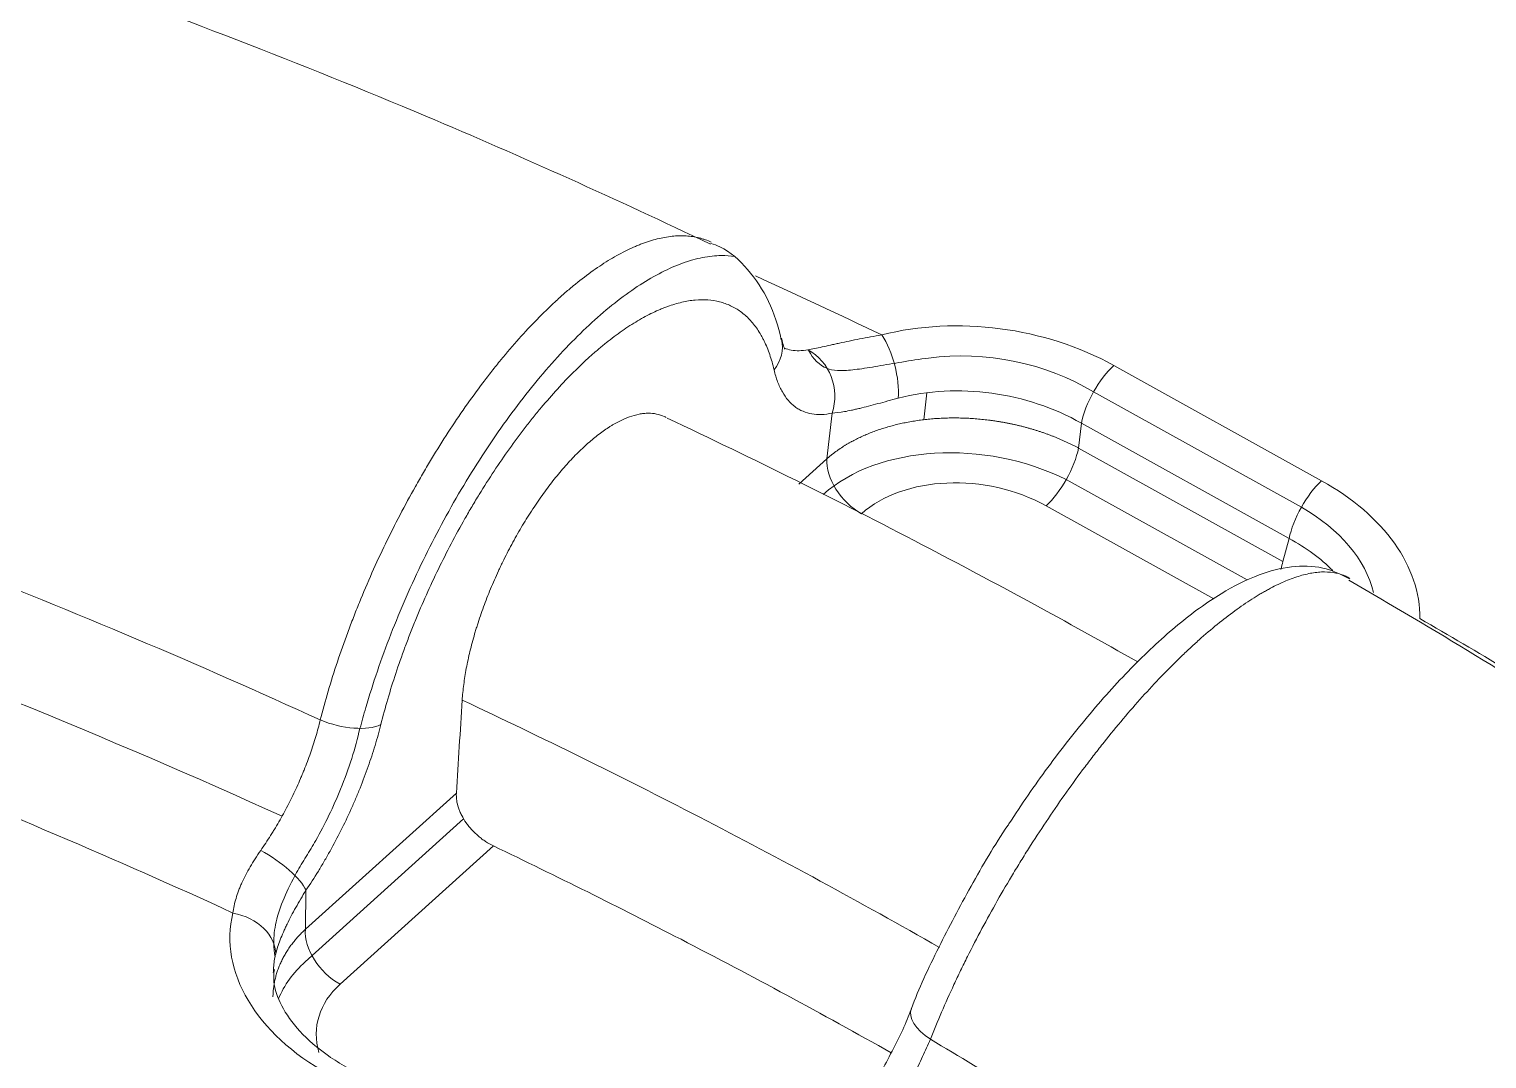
# Model space of a CAD drawing. Header units: millimetres. Extents: x -461 to 2810, y 2853 to 3908.
# Drawn here: x 2507.04 to 2531.03, y 3470.25 to 3487.2 of the extents above; entities that cross this region are included whole.
import ezdxf

# ---------------------------------------------------------------- set-up
doc = ezdxf.new("R2010")
doc.units = ezdxf.units.MM
doc.layers.add('粗实线层', color=7, linetype='Continuous', lineweight=35)

msp = doc.modelspace()

# ---------------------------------------------------------------- linework, layer by layer
at = {"layer": '粗实线层', "lineweight": 20}
for p, q in [((2524.892, 3481.663), (2528.311, 3479.765)), ((2521.818, 3481.214), (2521.768, 3480.77)), ((2527.98, 3479.331), (2524.56, 3481.23)), ((2520.17, 3480.127), (2520.256, 3480.878)), ((2524.358, 3480.712), (2524.312, 3480.304)), ((2527.778, 3478.813), (2524.358, 3480.712)), ((2519.708, 3479.71), (2520.17, 3480.127)), ((2524.312, 3480.304), (2527.673, 3478.438)), ((2524.109, 3479.786), (2527.085, 3478.133)), ((2526.538, 3477.819), (2523.778, 3479.352)), ((2527.673, 3478.438), (2527.778, 3478.813)), ((2511.588, 3472.382), (2514.073, 3474.624)), ((2514.192, 3474.2), (2511.586, 3471.848)), ((2514.682, 3473.754), (2512.159, 3471.477)), ((2511.598, 3473.024), (2511.588, 3472.382))]:
    msp.add_line(p, q, dxfattribs=at)
for centre, major_axis, ratio, start_param, end_param in [((2447.768, 3429.166), (197.851, -29.375), 0.675337, 0, 2.052889), ((2522.745, 3479.704), (-3.758, 0.57), 0.67813, 4.210477, 5.273192), ((2518.644, 3481.911), (0.78, 0.18), 0.817856, 5.502747, 6.278308), ((2518.644, 3481.911), (0.78, 0.18), 0.817856, 6.278307, 6.312179), ((2520.986, 3481.582), (0.199, -0.775), 0.390897, 0.841749, 2.317818), ((2519.599, 3481.199), (0.171, -0.782), 0.870782, 0.967458, 2.516384), ((2522.731, 3479.758), (-2.967, 0.45), 0.67813, 4.155208, 5.117044), ((2524.805, 3481.08), (-0.388, -0.699), 0.358627, 3.950395, 5.451379), ((2522.658, 3479.12), (-2.962, 0.487), 0.698124, 4.219878, 5.282594), ((2522.549, 3478.164), (-2.967, 0.45), 0.67813, 4.264973, 5.773224), ((2520.828, 3479.806), (-0.536, 0.594), 0.644443, 0.557979, 2.058962), ((2523.865, 3479.936), (-0.388, -0.699), 0.358627, 0.808803, 2.309786), ((2522.535, 3478.218), (-2.176, 0.33), 0.67813, 4.210477, 5.776407), ((2528.225, 3479.181), (-0.388, -0.699), 0.358627, 3.950395, 5.451379), ((2526.134, 3477.821), (-3.778, 0.549), 0.672544, 3.228939, 4.198744), ((2526.211, 3477.825), (-2.982, 0.433), 0.672544, 3.403733, 4.178448), ((2526.047, 3477.238), (-3.004, 0.327), 0.675748, 3.836116, 4.173896), ((2527.226, 3478.069), (-0.388, -0.699), 0.358627, 2.105277, 2.309786), ((2512.173, 3476.071), (-0.776, 0.194), 0.423859, 1.225665, 2.678181), ((2510.941, 3473.345), (-0.663, 0.448), 0.300231, 3.57994, 5.043523), ((2514.143, 3471.941), (-3.778, 0.549), 0.672544, 6.219444, 7.340337), ((2510.31, 3472.066), (-0.777, 0.189), 0.736098, 3.30199, 4.779807), ((2512.245, 3472.061), (-0.536, 0.594), 0.644443, 0.557979, 2.058962), ((2514.056, 3471.357), (-2.975, 0.529), 0.665541, 6.239842, 6.350881), ((2514.065, 3471.937), (-2.982, 0.433), 0.672544, 0.109808, 0.216153), ((2514.056, 3471.357), (-2.975, 0.529), 0.665541, 0.067696, 0.106979), ((2514.042, 3470.486), (-2.982, 0.433), 0.672544, 5.770599, 6.120469), ((2513.965, 3470.483), (-2.187, 0.318), 0.672544, 5.774406, 6.58228), ((2522.302, 3470.77), (-0.742, 0.299), 0.469208, 6.282182, 7.438301)]:
    msp.add_ellipse(centre, major_axis=major_axis, ratio=ratio, start_param=start_param, end_param=end_param, dxfattribs=at)
for points, knots in [([(2649.369, 3424.239), (2649.192, 3425.997), (2648.578, 3430.765), (2646.956, 3438.553), (2644.25, 3447.558), (2641.149, 3455.382), (2637.982, 3462.051), (2634.984, 3467.63), (2632.225, 3472.214), (2629.939, 3475.723), (2628.338, 3478.07), (2626.74, 3480.323), (2625.007, 3482.672), (2622.549, 3485.865), (2619.4, 3489.714), (2615.563, 3494.071), (2611.597, 3498.276), (2607.44, 3502.398), (2601.803, 3507.637), (2594.451, 3513.874), (2585.111, 3520.921), (2575.192, 3527.585), (2564.74, 3533.839), (2553.797, 3539.657), (2542.408, 3545.013), (2530.623, 3549.888), (2518.49, 3554.258), (2506.061, 3558.106), (2493.388, 3561.416), (2480.524, 3564.176), (2467.523, 3566.37), (2454.44, 3567.994), (2441.329, 3569.038), (2428.246, 3569.498), (2415.245, 3569.373), (2402.381, 3568.663), (2389.708, 3567.369), (2377.279, 3565.499), (2365.147, 3563.06), (2353.362, 3560.061), (2341.975, 3556.516), (2331.032, 3552.439), (2320.788, 3547.936), (2311.248, 3543.062), (2304.186, 3538.91), (2299.07, 3535.597), (2295.693, 3533.283), (2292.544, 3530.999), (2289.647, 3528.785), (2286.848, 3526.538), (2283.972, 3524.105), (2281.055, 3521.49), (2278.247, 3518.82), (2275.576, 3516.123), (2273.035, 3513.4), (2269.277, 3509.122), (2264.595, 3503.139), (2259.447, 3495.285), (2255.86, 3488.5), (2253.851, 3484.149), (2253.215, 3482.533), (2253.133, 3482.321)], [0, 0, 0, 0, 0.013531, 0.036711, 0.059891, 0.08307, 0.097608, 0.112349, 0.127369, 0.134426, 0.140828, 0.146542, 0.15294, 0.160266, 0.17316, 0.185423, 0.197659, 0.209895, 0.22213, 0.2453, 0.268468, 0.291634, 0.3148, 0.337964, 0.361128, 0.38429, 0.407452, 0.430614, 0.453774, 0.476935, 0.500095, 0.523256, 0.546416, 0.569577, 0.592738, 0.6159, 0.639063, 0.662226, 0.685391, 0.708557, 0.731723, 0.754892, 0.778061, 0.799861, 0.821661, 0.830341, 0.839437, 0.848507, 0.856117, 0.863821, 0.87272, 0.881763, 0.89076, 0.899625, 0.908377, 0.91712, 0.940299, 0.963479, 0.986659, 0.998252, 1, 1, 1, 1]), ([(2561.772, 3308.449), (2564.478, 3309.505), (2569.8, 3311.715), (2577.49, 3315.316), (2584.867, 3319.195), (2591.915, 3323.343), (2598.616, 3327.748), (2604.954, 3332.402), (2610.914, 3337.292), (2616.481, 3342.407), (2621.642, 3347.734), (2626.385, 3353.261), (2630.698, 3358.974), (2634.571, 3364.86), (2637.995, 3370.904), (2640.961, 3377.092), (2643.462, 3383.408), (2645.491, 3389.839), (2647.046, 3396.367), (2648.12, 3402.978), (2648.712, 3409.656), (2648.821, 3416.384), (2648.446, 3423.146), (2647.588, 3429.926), (2646.249, 3436.707), (2644.433, 3443.474), (2642.143, 3450.21), (2639.385, 3456.899), (2636.166, 3463.524), (2632.494, 3470.07), (2628.378, 3476.52), (2623.827, 3482.86), (2618.852, 3489.075), (2613.465, 3495.148), (2607.68, 3501.065), (2601.51, 3506.813), (2594.971, 3512.378), (2588.077, 3517.745), (2580.846, 3522.902), (2573.294, 3527.837), (2565.441, 3532.537), (2557.304, 3536.992), (2548.905, 3541.191), (2540.262, 3545.123), (2531.397, 3548.78), (2522.331, 3552.151), (2513.086, 3555.23), (2503.683, 3558.008), (2494.147, 3560.479), (2484.5, 3562.638), (2474.764, 3564.478), (2464.964, 3565.996), (2455.123, 3567.188), (2445.265, 3568.05), (2435.414, 3568.582), (2425.592, 3568.78), (2415.825, 3568.646), (2406.135, 3568.18), (2396.546, 3567.382), (2387.081, 3566.254), (2377.762, 3564.8), (2368.613, 3563.022), (2359.655, 3560.925), (2350.909, 3558.514), (2342.398, 3555.795), (2334.141, 3552.774), (2326.158, 3549.459), (2318.468, 3545.858), (2311.091, 3541.979), (2304.043, 3537.832), (2297.342, 3533.426), (2291.004, 3528.772), (2285.045, 3523.882), (2279.477, 3518.767), (2274.316, 3513.44), (2269.573, 3507.913), (2265.26, 3502.2), (2261.387, 3496.314), (2257.963, 3490.27), (2254.997, 3484.082), (2252.497, 3477.766), (2250.467, 3471.335), (2248.913, 3464.807), (2247.838, 3458.196), (2247.246, 3451.518), (2247.137, 3444.79), (2247.512, 3438.028), (2248.37, 3431.248), (2249.709, 3424.467), (2251.526, 3417.7), (2253.815, 3410.964), (2256.573, 3404.275), (2259.792, 3397.65), (2263.464, 3391.104), (2267.58, 3384.654), (2272.132, 3378.314), (2277.106, 3372.099), (2282.493, 3366.026), (2288.278, 3360.109), (2294.448, 3354.361), (2300.987, 3348.796), (2307.881, 3343.429), (2315.113, 3338.272), (2322.664, 3333.337), (2330.517, 3328.637), (2338.654, 3324.182), (2344.987, 3321.016), (2348.585, 3319.32), (2349.335, 3318.971)], [0, 0, 0, 0, 0.0095, 0.019, 0.0285, 0.038, 0.047501, 0.057001, 0.066501, 0.076001, 0.085501, 0.095001, 0.104501, 0.114001, 0.123501, 0.133001, 0.142502, 0.152002, 0.161502, 0.171002, 0.180502, 0.190002, 0.199502, 0.209002, 0.218502, 0.228003, 0.237503, 0.247003, 0.256503, 0.266003, 0.275503, 0.285003, 0.294503, 0.304003, 0.313503, 0.323004, 0.332504, 0.342004, 0.351504, 0.361004, 0.370504, 0.380004, 0.389504, 0.399004, 0.408504, 0.418005, 0.427505, 0.437005, 0.446505, 0.456005, 0.465505, 0.475005, 0.484505, 0.494005, 0.503506, 0.513006, 0.522506, 0.532006, 0.541506, 0.551006, 0.560506, 0.570006, 0.579506, 0.589006, 0.598507, 0.608007, 0.617507, 0.627007, 0.636507, 0.646007, 0.655507, 0.665007, 0.674507, 0.684008, 0.693508, 0.703008, 0.712508, 0.722008, 0.731508, 0.741008, 0.750508, 0.760008, 0.769508, 0.779009, 0.788509, 0.798009, 0.807509, 0.817009, 0.826509, 0.836009, 0.845509, 0.855009, 0.86451, 0.87401, 0.88351, 0.89301, 0.90251, 0.91201, 0.92151, 0.93101, 0.94051, 0.95001, 0.959511, 0.969011, 0.978511, 0.988011, 0.997511, 1, 1, 1, 1]), ([(2518.253, 3483.659), (2516.717, 3484.394), (2513.142, 3486.006), (2507.394, 3488.218), (2501.163, 3490.287), (2495.038, 3491.999), (2489.079, 3493.38), (2482.956, 3494.524), (2476.708, 3495.401), (2470.396, 3495.984), (2464.468, 3496.265), (2458.96, 3496.29), (2453.283, 3496.084), (2447.564, 3495.613), (2441.954, 3494.866), (2437.152, 3494.004), (2433.098, 3493.105), (2429.769, 3492.242), (2426.898, 3491.402), (2424.219, 3490.536), (2421.418, 3489.535), (2418.425, 3488.351), (2415.247, 3486.954), (2412.08, 3485.398), (2409.264, 3483.857), (2407.084, 3482.549), (2405.615, 3481.608), (2404.486, 3480.854), (2403.364, 3480.075), (2401.968, 3479.059), (2400.322, 3477.784), (2398.467, 3476.239), (2396.244, 3474.221), (2393.892, 3471.834), (2391.625, 3469.205), (2389.87, 3466.914), (2388.898, 3465.46), (2388.517, 3464.861)], [0, 0, 0, 0, 0.034983, 0.080151, 0.12383, 0.165754, 0.205771, 0.244002, 0.287746, 0.329226, 0.368219, 0.40452, 0.438248, 0.481462, 0.520027, 0.55366, 0.58225, 0.606879, 0.62638, 0.646009, 0.667348, 0.690884, 0.716594, 0.744446, 0.770428, 0.790125, 0.803582, 0.811455, 0.822296, 0.836119, 0.852954, 0.872843, 0.895458, 0.927905, 0.956942, 0.982631, 1, 1, 1, 1]), ([(2395.307, 3436.843), (2395.274, 3437.034), (2395.112, 3438.006), (2394.993, 3438.98), (2394.892, 3440.156), (2394.865, 3440.548), (2394.841, 3441.039), (2394.836, 3441.138), (2394.828, 3441.334), (2394.818, 3441.628), (2394.811, 3441.922), (2394.799, 3442.898), (2394.835, 3444.452), (2395.062, 3446.752), (2395.325, 3448.266), (2395.643, 3449.771), (2395.83, 3450.518), (2396.258, 3452.004), (2396.499, 3452.742), (2397.035, 3454.209), (2397.33, 3454.938), (2397.693, 3455.753), (2397.733, 3455.843), (2397.816, 3456.024), (2397.857, 3456.114), (2397.983, 3456.385), (2398.069, 3456.565), (2398.331, 3457.102), (2398.512, 3457.457), (2399.448, 3459.224), (2400.298, 3460.598), (2401.723, 3462.604), (2402.223, 3463.263), (2403.273, 3464.562), (2403.823, 3465.202), (2404.469, 3465.912), (2404.541, 3465.991), (2404.686, 3466.148), (2404.905, 3466.383), (2405.422, 3466.926), (2405.877, 3467.385), (2406.802, 3468.293), (2408.077, 3469.478), (2409.435, 3470.612), (2410.485, 3471.443), (2410.84, 3471.717), (2411.56, 3472.258), (2411.925, 3472.526), (2413.777, 3473.847), (2415.342, 3474.853), (2417.093, 3475.868), (2417.196, 3475.927), (2417.403, 3476.045), (2417.715, 3476.222), (2418.028, 3476.397), (2418.658, 3476.743), (2419.081, 3476.969), (2420.363, 3477.637), (2421.231, 3478.067), (2422.997, 3478.896), (2424.79, 3479.694), (2426.64, 3480.432), (2428.517, 3481.139), (2429.47, 3481.477), (2431.404, 3482.123), (2433.367, 3482.737), (2435.387, 3483.29), (2436.923, 3483.681), (2437.438, 3483.807), (2438.087, 3483.961), (2438.217, 3483.991), (2438.478, 3484.052), (2438.608, 3484.082), (2438.999, 3484.17), (2439.261, 3484.229), (2440.569, 3484.514), (2441.622, 3484.725), (2443.742, 3485.114), (2444.808, 3485.291), (2446.953, 3485.614), (2448.032, 3485.758), (2450.202, 3486.015), (2451.294, 3486.127), (2454.588, 3486.412), (2456.81, 3486.537), (2460.181, 3486.623), (2461.311, 3486.636), (2462.589, 3486.631), (2462.731, 3486.63), (2463.016, 3486.628), (2463.158, 3486.627), (2463.585, 3486.622), (2464.438, 3486.609), (2465.291, 3486.587), (2466.995, 3486.53), (2468.13, 3486.476), (2470.396, 3486.336), (2471.528, 3486.25), (2473.789, 3486.046), (2474.918, 3485.928), (2477.174, 3485.66), (2478.3, 3485.511), (2481.675, 3485.014), (2483.919, 3484.619), (2486.717, 3484.047), (2487.277, 3483.928), (2488.115, 3483.744), (2488.394, 3483.682), (2488.953, 3483.555), (2489.232, 3483.491), (2490.628, 3483.164), (2492.845, 3482.612), (2495.033, 3482.002), (2496.663, 3481.523), (2497.205, 3481.36), (2498.284, 3481.026), (2498.822, 3480.855), (2500.43, 3480.333), (2501.495, 3479.971), (2503.61, 3479.217), (2504.66, 3478.826), (2507.788, 3477.61), (2509.832, 3476.745), (2511.833, 3475.828)], [0, 0, 0, 0, 0.004975, 0.025282, 0.025282, 0.035435, 0.035435, 0.037973, 0.037973, 0.040512, 0.045588, 0.045588, 0.065895, 0.086202, 0.106508, 0.106508, 0.126815, 0.126815, 0.147122, 0.147122, 0.167428, 0.167428, 0.169966, 0.169966, 0.172505, 0.172505, 0.177581, 0.177581, 0.187735, 0.187735, 0.228348, 0.228348, 0.248655, 0.248655, 0.268961, 0.268961, 0.2715, 0.2715, 0.274038, 0.279115, 0.289268, 0.289268, 0.309575, 0.329881, 0.329881, 0.340035, 0.340035, 0.350188, 0.350188, 0.390801, 0.390801, 0.393339, 0.393339, 0.395878, 0.400954, 0.400954, 0.411108, 0.411108, 0.431414, 0.431414, 0.451721, 0.472028, 0.472028, 0.492334, 0.492334, 0.512641, 0.532948, 0.532948, 0.543101, 0.543101, 0.545639, 0.545639, 0.548177, 0.548177, 0.553254, 0.553254, 0.573561, 0.573561, 0.593867, 0.593867, 0.614174, 0.614174, 0.634481, 0.634481, 0.675094, 0.675094, 0.695401, 0.695401, 0.697939, 0.697939, 0.700477, 0.700477, 0.705554, 0.715707, 0.715707, 0.736014, 0.736014, 0.75632, 0.75632, 0.776627, 0.776627, 0.796934, 0.796934, 0.837547, 0.837547, 0.8477, 0.8477, 0.852777, 0.852777, 0.857854, 0.857854, 0.87816, 0.898467, 0.898467, 0.90862, 0.90862, 0.918773, 0.918773, 0.93908, 0.93908, 0.959387, 0.959387, 1, 1, 1, 1]), ([(2394.934, 3439.67), (2394.9, 3440.473), (2394.897, 3441.273), (2394.953, 3442.916), (2395.017, 3443.759), (2395.31, 3446.274), (2395.642, 3447.931), (2396.578, 3451.223), (2397.182, 3452.854), (2398.641, 3456.026), (2399.495, 3457.564), (2401.442, 3460.546), (2402.536, 3461.991), (2404.966, 3464.794), (2406.306, 3466.155), (2408.472, 3468.103), (2409.219, 3468.736), (2410.76, 3469.968), (2411.554, 3470.566), (2414.006, 3472.311), (2415.733, 3473.407), (2421.204, 3476.5), (2425.259, 3478.312), (2431.653, 3480.527), (2433.841, 3481.183), (2437.214, 3482.052), (2438.353, 3482.322), (2440.663, 3482.824), (2441.835, 3483.056), (2445.388, 3483.69), (2447.807, 3484.033), (2452.682, 3484.549), (2455.136, 3484.723), (2460.084, 3484.907), (2462.577, 3484.917), (2467.623, 3484.774), (2470.17, 3484.619), (2475.243, 3484.15), (2477.766, 3483.835), (2482.774, 3483.051), (2485.261, 3482.582), (2490.2, 3481.491), (2492.654, 3480.868), (2496.298, 3479.821), (2497.508, 3479.452), (2499.911, 3478.679), (2501.099, 3478.276), (2505.341, 3476.763), (2508.317, 3475.557), (2511.204, 3474.242)], [0, 0, 0, 0, 0.021982, 0.021982, 0.045486, 0.045486, 0.092493, 0.092493, 0.139501, 0.139501, 0.186508, 0.186508, 0.233515, 0.233515, 0.280523, 0.280523, 0.304027, 0.304027, 0.32753, 0.32753, 0.374538, 0.374538, 0.468553, 0.468553, 0.51556, 0.51556, 0.539064, 0.539064, 0.562568, 0.562568, 0.609575, 0.609575, 0.656583, 0.656583, 0.70359, 0.70359, 0.750598, 0.750598, 0.797605, 0.797605, 0.844613, 0.844613, 0.89162, 0.89162, 0.915124, 0.915124, 0.938628, 0.938628, 1, 1, 1, 1]), ([(2511.833, 3475.828), (2511.873, 3475.985), (2511.96, 3476.302), (2512.111, 3476.782), (2512.225, 3477.105), (2512.316, 3477.35), (2512.362, 3477.472), (2512.41, 3477.595), (2512.443, 3477.677), (2512.46, 3477.718), (2512.543, 3477.923), (2512.682, 3478.249), (2512.905, 3478.73), (2513.143, 3479.204), (2513.312, 3479.516), (2513.42, 3479.709), (2513.442, 3479.748), (2513.486, 3479.825), (2513.552, 3479.939), (2513.619, 3480.052), (2513.754, 3480.275), (2513.936, 3480.565), (2514.218, 3480.982), (2514.411, 3481.248), (2514.534, 3481.41), (2514.558, 3481.442), (2514.608, 3481.506), (2514.632, 3481.538), (2514.706, 3481.632), (2514.756, 3481.694), (2514.904, 3481.875), (2515.103, 3482.107), (2515.4, 3482.426), (2515.599, 3482.619), (2515.748, 3482.757), (2515.798, 3482.802), (2515.872, 3482.867), (2515.897, 3482.889), (2515.947, 3482.931), (2516.07, 3483.034), (2516.289, 3483.204), (2516.574, 3483.394), (2516.759, 3483.498), (2516.896, 3483.566), (2516.964, 3483.599), (2517.031, 3483.627), (2517.075, 3483.646), (2517.098, 3483.655), (2517.208, 3483.697), (2517.381, 3483.751), (2517.625, 3483.795), (2517.855, 3483.801), (2517.999, 3483.779), (2518.085, 3483.758), (2518.103, 3483.753), (2518.137, 3483.743), (2518.187, 3483.727), (2518.236, 3483.707), (2518.268, 3483.692)], [0, 0, 0, 0, 0.038462, 0.076923, 0.115385, 0.115385, 0.134615, 0.144231, 0.144231, 0.153846, 0.153846, 0.192308, 0.230769, 0.269231, 0.307692, 0.307692, 0.317308, 0.317308, 0.326923, 0.346154, 0.346154, 0.384615, 0.423077, 0.461538, 0.461538, 0.471154, 0.471154, 0.480769, 0.480769, 0.5, 0.5, 0.538462, 0.576923, 0.615385, 0.615385, 0.634615, 0.634615, 0.644231, 0.644231, 0.653846, 0.692308, 0.730769, 0.769231, 0.769231, 0.788462, 0.798077, 0.798077, 0.807692, 0.807692, 0.846154, 0.884615, 0.923077, 0.961538, 0.961538, 0.971154, 0.971154, 0.980769, 1, 1, 1, 1]), ([(2512.487, 3475.689), (2512.517, 3475.803), (2512.549, 3475.917), (2512.699, 3476.43), (2512.836, 3476.832), (2513.153, 3477.644), (2513.333, 3478.056), (2513.72, 3478.852), (2513.928, 3479.24), (2514.264, 3479.808), (2514.379, 3479.994), (2514.612, 3480.353), (2514.849, 3480.701), (2515.093, 3481.027), (2515.341, 3481.342), (2515.468, 3481.495), (2515.847, 3481.928), (2516.099, 3482.186), (2516.601, 3482.638), (2516.854, 3482.833), (2517.338, 3483.146), (2517.571, 3483.265), (2517.908, 3483.387), (2518.019, 3483.418), (2518.231, 3483.46), (2518.333, 3483.471), (2518.508, 3483.473), (2518.583, 3483.468), (2518.655, 3483.456)], [0, 0, 0, 0, 0.029586, 0.029586, 0.132909, 0.132909, 0.236231, 0.236231, 0.339554, 0.339554, 0.391215, 0.391215, 0.442876, 0.494538, 0.494538, 0.546199, 0.546199, 0.649521, 0.649521, 0.752844, 0.752844, 0.856167, 0.856167, 0.907828, 0.907828, 0.959489, 0.959489, 1, 1, 1, 1]), ([(2519.418, 3482.087), (2519.372, 3482.312), (2519.235, 3482.73), (2518.892, 3483.246), (2518.547, 3483.573), (2518.31, 3483.657), (2518.258, 3483.672)], [0, 0, 0, 0, 0.314501, 0.62629, 0.920468, 1, 1, 1, 1]), ([(2510.396, 3472.65), (2506.549, 3474.422), (2502.572, 3475.975), (2497.958, 3477.488), (2496.929, 3477.817), (2495.891, 3478.133), (2494.33, 3478.597), (2492.231, 3479.189), (2490.101, 3479.727), (2488.759, 3480.045), (2488.49, 3480.108), (2487.951, 3480.232), (2487.682, 3480.293), (2486.875, 3480.473), (2486.336, 3480.589), (2483.641, 3481.149), (2481.48, 3481.537), (2478.229, 3482.026), (2477.145, 3482.174), (2474.972, 3482.439), (2473.885, 3482.557), (2471.707, 3482.761), (2470.617, 3482.848), (2468.434, 3482.99), (2467.341, 3483.047), (2465.7, 3483.107), (2465.153, 3483.123), (2464.331, 3483.142), (2463.92, 3483.15), (2463.509, 3483.155), (2463.235, 3483.158), (2463.098, 3483.159), (2462.412, 3483.165), (2461.866, 3483.165), (2460.775, 3483.157), (2460.232, 3483.149), (2457.521, 3483.09), (2455.378, 3482.979), (2452.199, 3482.716), (2451.146, 3482.612), (2449.052, 3482.374), (2446.969, 3482.103), (2444.912, 3481.77), (2442.866, 3481.404), (2441.85, 3481.205), (2440.335, 3480.882), (2439.831, 3480.77), (2439.204, 3480.625), (2439.079, 3480.595), (2438.829, 3480.536), (2438.454, 3480.447), (2437.088, 3480.112), (2434.89, 3479.522), (2432.992, 3478.938), (2431.121, 3478.324), (2430.199, 3478.003), (2428.383, 3477.329), (2426.595, 3476.626), (2424.859, 3475.865), (2423.151, 3475.074), (2422.311, 3474.664), (2420.657, 3473.814), (2419.845, 3473.374), (2418.947, 3472.861), (2418.847, 3472.803), (2418.649, 3472.688), (2418.352, 3472.516), (2417.666, 3472.108), (2417.089, 3471.751), (2415.951, 3471.029), (2414.473, 3470.042), (2413.075, 3469.004), (2411.717, 3467.943), (2411.058, 3467.4), (2409.78, 3466.289), (2409.161, 3465.721), (2407.963, 3464.561), (2407.383, 3463.968), (2406.755, 3463.288), (2406.685, 3463.212), (2406.547, 3463.06), (2406.341, 3462.831), (2406.138, 3462.602), (2405.736, 3462.141), (2405.475, 3461.831), (2404.708, 3460.895), (2404.221, 3460.263), (2402.831, 3458.337), (2402.002, 3457.016), (2401.087, 3455.319), (2400.91, 3454.978), (2400.654, 3454.462), (2400.528, 3454.203), (2400.406, 3453.942), (2400.325, 3453.769), (2400.285, 3453.682), (2399.93, 3452.898), (2399.64, 3452.196), (2399.114, 3450.785), (2398.877, 3450.074), (2398.454, 3448.644), (2398.269, 3447.925), (2397.953, 3446.477), (2397.69, 3445.02), (2397.458, 3442.806), (2397.414, 3441.311), (2397.421, 3440.371), (2397.424, 3440.183), (2397.432, 3439.9), (2397.435, 3439.805), (2397.441, 3439.616), (2397.445, 3439.522), (2397.466, 3439.049), (2397.49, 3438.671), (2397.582, 3437.537), (2397.758, 3436.029), (2398.043, 3434.527), (2398.297, 3433.402), (2398.389, 3433.027), (2398.586, 3432.279), (2398.692, 3431.905), (2399.029, 3430.784), (2399.534, 3429.292), (2400.152, 3427.807), (2400.658, 3426.694), (2400.834, 3426.324), (2401.108, 3425.769), (2401.202, 3425.584), (2401.392, 3425.215), (2401.489, 3425.03), (2401.784, 3424.479), (2401.987, 3424.113), (2402.406, 3423.386), (2402.622, 3423.024), (2403.289, 3421.944), (2404.228, 3420.519), (2405.269, 3419.126), (2406.089, 3418.092), (2406.368, 3417.75), (2406.94, 3417.068), (2407.232, 3416.73), (2408.129, 3415.719), (2408.753, 3415.054), (2409.729, 3414.068), (2410.061, 3413.741), (2410.484, 3413.335), (2410.569, 3413.254), (2410.74, 3413.092), (2410.826, 3413.012), (2411.085, 3412.77), (2411.259, 3412.609), (2412.135, 3411.812), (2412.858, 3411.186), (2413.973, 3410.269), (2414.351, 3409.966), (2415.116, 3409.368), (2415.503, 3409.072), (2417.469, 3407.608), (2419.127, 3406.49), (2420.874, 3405.428)], [0, 0, 0, 0, 0.0625, 0.0625, 0.070312, 0.078125, 0.078125, 0.09375, 0.109375, 0.109375, 0.113281, 0.113281, 0.117187, 0.117187, 0.125, 0.125, 0.15625, 0.15625, 0.171875, 0.171875, 0.1875, 0.1875, 0.203125, 0.203125, 0.21875, 0.21875, 0.226562, 0.226562, 0.230469, 0.232422, 0.232422, 0.234375, 0.234375, 0.242187, 0.242187, 0.25, 0.25, 0.28125, 0.28125, 0.296875, 0.296875, 0.3125, 0.328125, 0.328125, 0.34375, 0.34375, 0.351562, 0.351562, 0.353516, 0.353516, 0.355469, 0.359375, 0.375, 0.390625, 0.390625, 0.40625, 0.40625, 0.421875, 0.4375, 0.4375, 0.453125, 0.453125, 0.46875, 0.46875, 0.470703, 0.470703, 0.472656, 0.476562, 0.484375, 0.484375, 0.5, 0.515625, 0.515625, 0.53125, 0.53125, 0.546875, 0.546875, 0.5625, 0.5625, 0.564453, 0.564453, 0.566406, 0.570312, 0.570312, 0.578125, 0.578125, 0.59375, 0.59375, 0.625, 0.625, 0.632812, 0.632812, 0.636719, 0.638672, 0.638672, 0.640625, 0.640625, 0.65625, 0.65625, 0.671875, 0.671875, 0.6875, 0.6875, 0.703125, 0.71875, 0.734375, 0.734375, 0.738281, 0.738281, 0.740234, 0.740234, 0.742187, 0.742187, 0.75, 0.75, 0.765625, 0.78125, 0.78125, 0.789062, 0.789062, 0.796875, 0.796875, 0.8125, 0.828125, 0.828125, 0.835937, 0.835937, 0.839844, 0.839844, 0.84375, 0.84375, 0.851562, 0.851562, 0.859375, 0.859375, 0.875, 0.890625, 0.890625, 0.898437, 0.898437, 0.90625, 0.90625, 0.921875, 0.921875, 0.929687, 0.929687, 0.931641, 0.931641, 0.933594, 0.933594, 0.9375, 0.9375, 0.953125, 0.953125, 0.960937, 0.960937, 0.96875, 0.96875, 1, 1, 1, 1]), ([(2519.301, 3481.59), (2519.281, 3481.679), (2519.233, 3481.847), (2519.172, 3481.995), (2519.13, 3482.082), (2519.121, 3482.099), (2519.103, 3482.133), (2519.094, 3482.149), (2519.066, 3482.198), (2519.047, 3482.229), (2518.987, 3482.317), (2518.9, 3482.425), (2518.754, 3482.554), (2518.645, 3482.619), (2518.558, 3482.659), (2518.529, 3482.671), (2518.468, 3482.693), (2518.437, 3482.702), (2518.343, 3482.726), (2518.212, 3482.747), (2518.004, 3482.744), (2517.784, 3482.709), (2517.629, 3482.662), (2517.529, 3482.626), (2517.509, 3482.619), (2517.469, 3482.603), (2517.408, 3482.578), (2517.347, 3482.551), (2517.223, 3482.491), (2517.057, 3482.402), (2516.801, 3482.237), (2516.626, 3482.106), (2516.516, 3482.017), (2516.494, 3481.999), (2516.449, 3481.963), (2516.427, 3481.944), (2516.36, 3481.887), (2516.315, 3481.848), (2516.181, 3481.728), (2516.003, 3481.559), (2515.736, 3481.279), (2515.559, 3481.076), (2515.426, 3480.918), (2515.381, 3480.864), (2515.315, 3480.781), (2515.293, 3480.753), (2515.249, 3480.697), (2515.139, 3480.556), (2514.944, 3480.294), (2514.693, 3479.927), (2514.53, 3479.672), (2514.41, 3479.476), (2514.35, 3479.377), (2514.291, 3479.276), (2514.252, 3479.209), (2514.233, 3479.175), (2514.136, 3479.005), (2513.986, 3478.73), (2513.775, 3478.312), (2513.577, 3477.888), (2513.454, 3477.601), (2513.38, 3477.42), (2513.366, 3477.384), (2513.337, 3477.312), (2513.294, 3477.203), (2513.253, 3477.095), (2513.173, 3476.879), (2513.073, 3476.594), (2512.941, 3476.169), (2512.865, 3475.89), (2512.83, 3475.751)], [0, 0, 0, 0, 0.03125, 0.0625, 0.0625, 0.070313, 0.070313, 0.078125, 0.078125, 0.09375, 0.09375, 0.125, 0.15625, 0.1875, 0.1875, 0.203125, 0.203125, 0.21875, 0.21875, 0.25, 0.28125, 0.3125, 0.34375, 0.34375, 0.351563, 0.351563, 0.359375, 0.375, 0.375, 0.40625, 0.4375, 0.46875, 0.46875, 0.476563, 0.476563, 0.484375, 0.484375, 0.5, 0.5, 0.53125, 0.5625, 0.59375, 0.59375, 0.609375, 0.609375, 0.617188, 0.617188, 0.625, 0.65625, 0.6875, 0.71875, 0.71875, 0.734375, 0.742187, 0.742187, 0.75, 0.75, 0.78125, 0.8125, 0.84375, 0.875, 0.875, 0.882812, 0.882812, 0.890625, 0.90625, 0.90625, 0.9375, 0.96875, 1, 1, 1, 1]), ([(2519.483, 3481.933), (2519.482, 3481.932), (2519.462, 3481.946), (2519.438, 3482.055), (2519.426, 3482.11)], [0, 0, 0, 0, 0.589784, 1, 1, 1, 1]), ([(2519.859, 3481.919), (2519.927, 3481.932), (2520.004, 3481.948), (2520.134, 3481.977), (2520.18, 3481.987), (2520.252, 3482.003), (2520.276, 3482.008), (2520.327, 3482.019), (2520.352, 3482.025), (2520.483, 3482.053), (2520.594, 3482.076), (2520.826, 3482.122), (2520.947, 3482.144), (2521.073, 3482.165)], [0, 0, 0, 0, 0.25, 0.25, 0.375, 0.375, 0.4375, 0.4375, 0.5, 0.5, 0.75, 0.75, 1, 1, 1, 1]), ([(2519.472, 3481.948), (2519.507, 3481.934), (2519.584, 3481.912), (2519.713, 3481.901), (2519.809, 3481.91), (2519.859, 3481.919)], [0, 0, 0, 0, 0.306007, 0.653003, 1, 1, 1, 1]), ([(2520.256, 3480.878), (2520.196, 3480.865), (2520.138, 3480.857), (2520.028, 3480.853), (2519.921, 3480.86), (2519.824, 3480.888), (2519.755, 3480.918), (2519.732, 3480.929), (2519.688, 3480.954), (2519.667, 3480.968), (2519.606, 3481.014), (2519.53, 3481.085), (2519.466, 3481.176), (2519.409, 3481.277), (2519.383, 3481.333), (2519.337, 3481.455), (2519.317, 3481.52), (2519.301, 3481.59)], [0, 0, 0, 0, 0.125, 0.125, 0.25, 0.375, 0.375, 0.4375, 0.4375, 0.5, 0.5, 0.625, 0.75, 0.75, 0.875, 0.875, 1, 1, 1, 1]), ([(2521.843, 3481.784), (2521.693, 3481.765), (2521.545, 3481.742), (2521.266, 3481.696), (2521.134, 3481.673), (2520.887, 3481.631), (2520.771, 3481.612), (2520.568, 3481.586), (2520.479, 3481.579), (2520.325, 3481.578), (2520.26, 3481.586), (2520.196, 3481.605), (2520.186, 3481.609), (2520.175, 3481.614)], [0, 0, 0, 0, 0.189264, 0.189264, 0.381515, 0.381515, 0.573766, 0.573766, 0.766016, 0.766016, 0.958267, 0.958267, 1, 1, 1, 1]), ([(2521.345, 3481.124), (2521.228, 3481.093), (2521.116, 3481.062), (2520.905, 3481.006), (2520.805, 3480.98), (2520.688, 3480.951), (2520.665, 3480.946), (2520.621, 3480.935), (2520.556, 3480.921), (2520.496, 3480.909), (2520.383, 3480.889), (2520.315, 3480.88), (2520.256, 3480.878)], [0, 0, 0, 0, 0.25, 0.25, 0.5, 0.5, 0.5625, 0.5625, 0.625, 0.75, 0.75, 1, 1, 1, 1]), ([(2517.524, 3480.806), (2517.515, 3480.812), (2517.465, 3480.837), (2517.371, 3480.868), (2517.279, 3480.877), (2517.219, 3480.876), (2517.206, 3480.876), (2517.182, 3480.875), (2517.169, 3480.873), (2517.131, 3480.869), (2517.106, 3480.866), (2517.028, 3480.85), (2516.922, 3480.82), (2516.811, 3480.772), (2516.725, 3480.728), (2516.682, 3480.705), (2516.637, 3480.679), (2516.608, 3480.661), (2516.593, 3480.651), (2516.518, 3480.603), (2516.398, 3480.518), (2516.216, 3480.365), (2516.093, 3480.247), (2515.999, 3480.152), (2515.968, 3480.119), (2515.906, 3480.052), (2515.875, 3480.018), (2515.783, 3479.912), (2515.661, 3479.765), (2515.542, 3479.606), (2515.454, 3479.483), (2515.424, 3479.441), (2515.366, 3479.355), (2515.337, 3479.311), (2515.251, 3479.179), (2515.14, 3478.999), (2514.982, 3478.72), (2514.883, 3478.527), (2514.824, 3478.404), (2514.812, 3478.38), (2514.788, 3478.33), (2514.754, 3478.256), (2514.72, 3478.182), (2514.656, 3478.034), (2514.574, 3477.837), (2514.502, 3477.639), (2514.451, 3477.491), (2514.434, 3477.441), (2514.411, 3477.367), (2514.403, 3477.342), (2514.388, 3477.293), (2514.352, 3477.171), (2514.294, 3476.955), (2514.254, 3476.769), (2514.228, 3476.633), (2514.22, 3476.587), (2514.206, 3476.498), (2514.2, 3476.453), (2514.183, 3476.322), (2514.174, 3476.236), (2514.169, 3476.154)], [0, 0, 0, 0, 0.010656, 0.051879, 0.093101, 0.093101, 0.103407, 0.103407, 0.113713, 0.113713, 0.134324, 0.134324, 0.175547, 0.216769, 0.216769, 0.237381, 0.247686, 0.247686, 0.257992, 0.257992, 0.299215, 0.340437, 0.38166, 0.38166, 0.402271, 0.402271, 0.422883, 0.422883, 0.464105, 0.505328, 0.505328, 0.525939, 0.525939, 0.546551, 0.546551, 0.587773, 0.628996, 0.670219, 0.670219, 0.680524, 0.680524, 0.69083, 0.711441, 0.711441, 0.752664, 0.793887, 0.793887, 0.814498, 0.814498, 0.824804, 0.824804, 0.835109, 0.876332, 0.917555, 0.917555, 0.938166, 0.938166, 0.958777, 0.958777, 1, 1, 1, 1]), ([(2525.288, 3476.782), (2524.122, 3477.442), (2521.583, 3478.824), (2518.963, 3480.126), (2517.543, 3480.797)], [0, 0, 0, 0, 0.466017, 1, 1, 1, 1]), ([(2520.17, 3480.127), (2520.176, 3480.132), (2520.186, 3480.141), (2520.203, 3480.155), (2520.219, 3480.168), (2520.235, 3480.182), (2520.252, 3480.195), (2520.269, 3480.208), (2520.286, 3480.221), (2520.303, 3480.234), (2520.32, 3480.247), (2520.338, 3480.259), (2520.356, 3480.272), (2520.373, 3480.284), (2520.391, 3480.296), (2520.409, 3480.308), (2520.427, 3480.32), (2520.446, 3480.332), (2520.464, 3480.343), (2520.483, 3480.354), (2520.501, 3480.366), (2520.52, 3480.377), (2520.539, 3480.388), (2520.558, 3480.398), (2520.584, 3480.412), (2520.616, 3480.43), (2520.655, 3480.45), (2520.695, 3480.47), (2520.736, 3480.489), (2520.777, 3480.507), (2520.819, 3480.526), (2520.861, 3480.543), (2520.904, 3480.56), (2520.948, 3480.577), (2520.992, 3480.593), (2521.037, 3480.608), (2521.082, 3480.623), (2521.128, 3480.637), (2521.174, 3480.651), (2521.221, 3480.664), (2521.268, 3480.677), (2521.316, 3480.689), (2521.364, 3480.7), (2521.412, 3480.711), (2521.461, 3480.721), (2521.511, 3480.731), (2521.56, 3480.74), (2521.61, 3480.748), (2521.661, 3480.756), (2521.712, 3480.763), (2521.763, 3480.769), (2521.814, 3480.775), (2521.866, 3480.78), (2521.918, 3480.785), (2521.97, 3480.789), (2522.023, 3480.792), (2522.076, 3480.795), (2522.129, 3480.797), (2522.182, 3480.798), (2522.235, 3480.799), (2522.289, 3480.799), (2522.342, 3480.798), (2522.396, 3480.797), (2522.45, 3480.795), (2522.504, 3480.793), (2522.558, 3480.79), (2522.612, 3480.786), (2522.666, 3480.781), (2522.721, 3480.776), (2522.775, 3480.77), (2522.829, 3480.764), (2522.883, 3480.757), (2522.937, 3480.749), (2522.991, 3480.741), (2523.045, 3480.732), (2523.099, 3480.722), (2523.153, 3480.712), (2523.206, 3480.701), (2523.26, 3480.689), (2523.313, 3480.677), (2523.366, 3480.664), (2523.419, 3480.651), (2523.471, 3480.637), (2523.524, 3480.622), (2523.576, 3480.606), (2523.627, 3480.59), (2523.679, 3480.574), (2523.73, 3480.557), (2523.781, 3480.539), (2523.831, 3480.52), (2523.881, 3480.501), (2523.931, 3480.482), (2523.98, 3480.461), (2524.029, 3480.441), (2524.077, 3480.419), (2524.125, 3480.397), (2524.173, 3480.375), (2524.22, 3480.352), (2524.266, 3480.328), (2524.296, 3480.312), (2524.312, 3480.304)], [0, 0, 0, 0, 0.005969, 0.011924, 0.017865, 0.023792, 0.029704, 0.035602, 0.041486, 0.047356, 0.053211, 0.059052, 0.064879, 0.070692, 0.07649, 0.082274, 0.088044, 0.0938, 0.099541, 0.105268, 0.110981, 0.11668, 0.122364, 0.128035, 0.133691, 0.144966, 0.156249, 0.167538, 0.178835, 0.190139, 0.20145, 0.212768, 0.224093, 0.235425, 0.246764, 0.258111, 0.269464, 0.280825, 0.292193, 0.303569, 0.314951, 0.326341, 0.337739, 0.349143, 0.360555, 0.371974, 0.383401, 0.394835, 0.406276, 0.417725, 0.429181, 0.440645, 0.452116, 0.463595, 0.475081, 0.486575, 0.498076, 0.509585, 0.521101, 0.532625, 0.544157, 0.555696, 0.567243, 0.578797, 0.59036, 0.601929, 0.613507, 0.625092, 0.636685, 0.648286, 0.659895, 0.671511, 0.683135, 0.694767, 0.706407, 0.718055, 0.729711, 0.741374, 0.753046, 0.764725, 0.776412, 0.788107, 0.799811, 0.811522, 0.823241, 0.834968, 0.846703, 0.858447, 0.870198, 0.881957, 0.893725, 0.905501, 0.917284, 0.929076, 0.940876, 0.952685, 0.964501, 0.976326, 0.988159, 1, 1, 1, 1]), ([(2528.777, 3478.158), (2528.756, 3478.17), (2528.684, 3478.208), (2528.55, 3478.252), (2528.426, 3478.264), (2528.344, 3478.264), (2528.327, 3478.264), (2528.294, 3478.262), (2528.242, 3478.259), (2528.19, 3478.252), (2528.082, 3478.234), (2527.934, 3478.197), (2527.695, 3478.108), (2527.524, 3478.025), (2527.415, 3477.965), (2527.392, 3477.953), (2527.348, 3477.928), (2527.325, 3477.915), (2527.257, 3477.874), (2527.212, 3477.846), (2527.073, 3477.758), (2526.886, 3477.629), (2526.596, 3477.405), (2526.396, 3477.235), (2526.244, 3477.099), (2526.193, 3477.052), (2526.09, 3476.957), (2526.038, 3476.907), (2525.882, 3476.757), (2525.674, 3476.547), (2525.361, 3476.21), (2525.151, 3475.97), (2524.941, 3475.721), (2524.836, 3475.593), (2524.705, 3475.427), (2524.678, 3475.394), (2524.626, 3475.327), (2524.547, 3475.227), (2524.47, 3475.125), (2524.315, 3474.919), (2524.112, 3474.641), (2523.814, 3474.21), (2523.62, 3473.914), (2523.5, 3473.726), (2523.476, 3473.688), (2523.429, 3473.612), (2523.405, 3473.574), (2523.335, 3473.46), (2523.288, 3473.384), (2523.151, 3473.156), (2522.973, 3472.851), (2522.72, 3472.393), (2522.561, 3472.086), (2522.446, 3471.856), (2522.408, 3471.779), (2522.352, 3471.664), (2522.334, 3471.625), (2522.298, 3471.549), (2522.208, 3471.357), (2522.055, 3471.017), (2521.932, 3470.719), (2521.874, 3470.572)], [0, 0, 0, 0, 0.016511, 0.054338, 0.092164, 0.092164, 0.101621, 0.101621, 0.111077, 0.129991, 0.129991, 0.167817, 0.205644, 0.24347, 0.24347, 0.252927, 0.252927, 0.262383, 0.262383, 0.281297, 0.281297, 0.319123, 0.35695, 0.394776, 0.394776, 0.413689, 0.413689, 0.432603, 0.432603, 0.470429, 0.508256, 0.546082, 0.546082, 0.583909, 0.583909, 0.593365, 0.593365, 0.602822, 0.621735, 0.621735, 0.659562, 0.697388, 0.735215, 0.735215, 0.744671, 0.744671, 0.754128, 0.754128, 0.773041, 0.773041, 0.810868, 0.848694, 0.886521, 0.886521, 0.905434, 0.905434, 0.91489, 0.91489, 0.924347, 0.962174, 1, 1, 1, 1]), ([(2528.769, 3478.148), (2528.627, 3478.233), (2528.323, 3478.363), (2527.797, 3478.369), (2527.25, 3478.225), (2526.637, 3477.918), (2525.952, 3477.42), (2525.227, 3476.75), (2524.503, 3475.952), (2523.808, 3475.068), (2523.375, 3474.439), (2523.167, 3474.118)], [0, 0, 0, 0, 0.080448, 0.170067, 0.266729, 0.381899, 0.510152, 0.637809, 0.761023, 0.882987, 1, 1, 1, 1]), ([(2568.39, 3431.192), (2568.137, 3432.105), (2567.504, 3434.191), (2566.285, 3437.475), (2564.674, 3441.161), (2562.958, 3444.497), (2561.321, 3447.31), (2559.983, 3449.42), (2558.805, 3451.155), (2557.825, 3452.525), (2557.048, 3453.567), (2556.211, 3454.657), (2555.067, 3456.094), (2553.348, 3458.132), (2551.039, 3460.68), (2548.299, 3463.453), (2545.162, 3466.358), (2541.671, 3469.314), (2537.56, 3472.459), (2533.223, 3475.454), (2530.165, 3477.316), (2528.759, 3478.129)], [0, 0, 0, 0, 0.047892, 0.110828, 0.18002, 0.255506, 0.304721, 0.346809, 0.381764, 0.409585, 0.430275, 0.445722, 0.476867, 0.519775, 0.574392, 0.640714, 0.702089, 0.770861, 0.847182, 0.931325, 1, 1, 1, 1]), ([(2529.929, 3477.497), (2530.885, 3476.943), (2532.769, 3475.817), (2534.601, 3474.654), (2537.31, 3472.881), (2539.064, 3471.662), (2541.613, 3469.775), (2542.449, 3469.137), (2543.375, 3468.408), (2543.478, 3468.327), (2543.682, 3468.165), (2543.989, 3467.921), (2544.698, 3467.349), (2546.891, 3465.54), (2548.78, 3463.853), (2550.949, 3461.792), (2552.363, 3460.406), (2554.388, 3458.288), (2556.318, 3456.134), (2557.541, 3454.673), (2558.732, 3453.2), (2559.312, 3452.457), (2560.438, 3450.958), (2560.985, 3450.203), (2561.781, 3449.06), (2562.172, 3448.486), (2562.555, 3447.908), (2562.808, 3447.523), (2562.933, 3447.329), (2563.554, 3446.362), (2564.032, 3445.587), (2565.407, 3443.253), (2566.249, 3441.689), (2567.784, 3438.545), (2568.477, 3436.964), (2569.72, 3433.787), (2570.268, 3432.19), (2571.219, 3428.98), (2571.622, 3427.367), (2572.033, 3425.341), (2572.149, 3424.732), (2572.272, 3424.02), (2572.322, 3423.715), (2572.355, 3423.512), (2572.372, 3423.41), (2572.514, 3422.494), (2572.622, 3421.681), (2572.886, 3419.245), (2573.086, 3416.007), (2572.983, 3412.789), (2572.84, 3410.983), (2572.822, 3410.783), (2572.786, 3410.382), (2572.766, 3410.182), (2572.705, 3409.582), (2572.659, 3409.182), (2572.529, 3408.165), (2572.44, 3407.549), (2572.339, 3406.935)], [0, 0, 0, 0, 0.031472, 0.062944, 0.062944, 0.125887, 0.125887, 0.157359, 0.157359, 0.161293, 0.161293, 0.165227, 0.173095, 0.188831, 0.251774, 0.251774, 0.283246, 0.314718, 0.34619, 0.377661, 0.377661, 0.409133, 0.409133, 0.440605, 0.440605, 0.456341, 0.464209, 0.464209, 0.472077, 0.472077, 0.503548, 0.503548, 0.566492, 0.566492, 0.629436, 0.629436, 0.692379, 0.692379, 0.755323, 0.755323, 0.771059, 0.778926, 0.78286, 0.78286, 0.786794, 0.786794, 0.818266, 0.818266, 0.88121, 0.944153, 0.944153, 0.952021, 0.952021, 0.959889, 0.959889, 0.975625, 0.975625, 1, 1, 1, 1]), ([(2522.022, 3472.084), (2520.725, 3472.823), (2519.407, 3473.54), (2516.787, 3474.895), (2515.486, 3475.536), (2514.169, 3476.154)], [0, 0, 0, 0, 0.51068, 0.51068, 1, 1, 1, 1]), ([(2510.853, 3473.679), (2510.909, 3473.759), (2510.963, 3473.841), (2511.03, 3473.947), (2511.043, 3473.968), (2511.069, 3474.011), (2511.082, 3474.032), (2511.121, 3474.097), (2511.147, 3474.141), (2511.221, 3474.272), (2511.317, 3474.45), (2511.405, 3474.631), (2511.468, 3474.769), (2511.488, 3474.816), (2511.518, 3474.885), (2511.528, 3474.909), (2511.547, 3474.956), (2511.595, 3475.072), (2511.674, 3475.281), (2511.733, 3475.464), (2511.787, 3475.647), (2511.811, 3475.738), (2511.833, 3475.828)], [0, 0, 0, 0, 0.125, 0.125, 0.15625, 0.15625, 0.1875, 0.1875, 0.25, 0.25, 0.375, 0.5, 0.5, 0.5625, 0.5625, 0.59375, 0.59375, 0.625, 0.75, 0.875, 0.875, 1, 1, 1, 1]), ([(2512.83, 3475.751), (2512.802, 3475.637), (2512.77, 3475.522), (2512.7, 3475.292), (2512.624, 3475.06), (2512.536, 3474.825), (2512.476, 3474.677), (2512.464, 3474.648), (2512.44, 3474.589), (2512.427, 3474.559), (2512.39, 3474.471), (2512.364, 3474.412), (2512.285, 3474.237), (2512.175, 3474.006), (2512.056, 3473.781), (2511.963, 3473.613), (2511.931, 3473.558), (2511.883, 3473.475), (2511.867, 3473.448), (2511.834, 3473.393), (2511.818, 3473.366), (2511.735, 3473.231), (2511.668, 3473.126), (2511.598, 3473.024)], [0, 0, 0, 0, 0.125, 0.125, 0.25, 0.375, 0.375, 0.40625, 0.40625, 0.4375, 0.4375, 0.5, 0.5, 0.625, 0.75, 0.75, 0.8125, 0.8125, 0.84375, 0.84375, 0.875, 0.875, 1, 1, 1, 1]), ([(2512.484, 3475.688), (2512.412, 3475.363), (2512.306, 3475.029), (2512.049, 3474.399), (2511.912, 3474.115), (2511.707, 3473.754), (2511.655, 3473.667), (2511.602, 3473.582)], [0, 0, 0, 0, 0.469584, 0.469584, 0.869459, 0.869459, 1, 1, 1, 1]), ([(2514.682, 3473.754), (2514.638, 3473.775), (2514.596, 3473.799), (2514.534, 3473.839), (2514.514, 3473.853), (2514.484, 3473.875), (2514.474, 3473.883), (2514.455, 3473.899), (2514.445, 3473.907), (2514.397, 3473.947), (2514.361, 3473.982), (2514.311, 3474.037), (2514.295, 3474.056), (2514.271, 3474.085), (2514.264, 3474.095), (2514.249, 3474.114), (2514.242, 3474.124), (2514.207, 3474.174), (2514.182, 3474.215), (2514.155, 3474.266), (2514.15, 3474.277), (2514.14, 3474.298), (2514.136, 3474.308), (2514.122, 3474.34), (2514.115, 3474.361), (2514.094, 3474.423), (2514.084, 3474.464), (2514.075, 3474.526), (2514.073, 3474.546), (2514.072, 3474.585), (2514.072, 3474.605), (2514.073, 3474.624)], [0, 0, 0, 0, 0.125, 0.125, 0.1875, 0.1875, 0.21875, 0.21875, 0.25, 0.25, 0.375, 0.375, 0.4375, 0.4375, 0.46875, 0.46875, 0.5, 0.5, 0.625, 0.625, 0.65625, 0.65625, 0.6875, 0.6875, 0.75, 0.75, 0.875, 0.875, 0.9375, 0.9375, 1, 1, 1, 1]), ([(2523.167, 3474.118), (2523.161, 3474.108), (2522.935, 3473.781), (2522.533, 3473.088), (2522.001, 3472.08), (2521.677, 3471.394), (2521.561, 3471.072), (2521.56, 3471.069)], [0, 0, 0, 0, 0.00989, 0.337846, 0.664378, 0.996264, 1, 1, 1, 1]), ([(2510.396, 3472.65), (2510.405, 3472.728), (2510.422, 3472.808), (2510.459, 3472.932), (2510.473, 3472.973), (2510.497, 3473.038), (2510.505, 3473.059), (2510.523, 3473.103), (2510.532, 3473.124), (2510.582, 3473.233), (2510.628, 3473.321), (2510.731, 3473.498), (2510.789, 3473.588), (2510.853, 3473.679)], [0, 0, 0, 0, 0.25, 0.25, 0.375, 0.375, 0.4375, 0.4375, 0.5, 0.5, 0.75, 0.75, 1, 1, 1, 1]), ([(2514.682, 3473.754), (2515.722, 3473.256), (2516.752, 3472.743), (2518.939, 3471.612), (2520.094, 3470.989), (2521.231, 3470.347)], [0, 0, 0, 0, 0.465391, 0.465391, 1, 1, 1, 1]), ([(2511.602, 3473.582), (2511.546, 3473.493), (2511.494, 3473.405), (2511.364, 3473.173), (2511.293, 3473.031), (2511.18, 3472.76), (2511.136, 3472.629), (2511.079, 3472.379), (2511.067, 3472.263), (2511.069, 3472.151), (2511.069, 3472.149), (2511.069, 3472.147)], [0, 0, 0, 0, 0.169392, 0.169392, 0.444767, 0.444767, 0.720142, 0.720142, 0.995517, 0.995517, 1, 1, 1, 1]), ([(2511.598, 3473.024), (2511.539, 3472.928), (2511.483, 3472.834), (2511.378, 3472.648), (2511.33, 3472.557), (2511.276, 3472.446), (2511.266, 3472.424), (2511.245, 3472.379), (2511.236, 3472.357), (2511.207, 3472.292), (2511.19, 3472.25), (2511.143, 3472.126), (2511.118, 3472.047), (2511.099, 3471.971)], [0, 0, 0, 0, 0.25, 0.25, 0.5, 0.5, 0.5625, 0.5625, 0.625, 0.625, 0.75, 0.75, 1, 1, 1, 1]), ([(2511.054, 3471.268), (2511.054, 3471.273), (2511.055, 3471.291), (2511.056, 3471.322), (2511.059, 3471.359), (2511.062, 3471.396), (2511.067, 3471.433), (2511.072, 3471.469), (2511.079, 3471.506), (2511.086, 3471.543), (2511.095, 3471.579), (2511.104, 3471.616), (2511.114, 3471.652), (2511.126, 3471.688), (2511.138, 3471.723), (2511.152, 3471.759), (2511.166, 3471.794), (2511.182, 3471.83), (2511.198, 3471.865), (2511.215, 3471.899), (2511.233, 3471.934), (2511.253, 3471.968), (2511.273, 3472.002), (2511.294, 3472.035), (2511.316, 3472.069), (2511.339, 3472.102), (2511.363, 3472.134), (2511.388, 3472.166), (2511.414, 3472.198), (2511.441, 3472.23), (2511.468, 3472.261), (2511.497, 3472.292), (2511.526, 3472.322), (2511.557, 3472.352), (2511.578, 3472.372), (2511.588, 3472.382)], [0, 0, 0, 0, 0.014009, 0.044498, 0.075008, 0.105538, 0.136088, 0.16666, 0.197251, 0.227864, 0.258497, 0.28915, 0.319825, 0.35052, 0.381236, 0.411973, 0.442731, 0.47351, 0.50431, 0.535131, 0.565973, 0.596836, 0.627721, 0.658626, 0.689553, 0.720501, 0.751471, 0.782462, 0.813474, 0.844508, 0.875563, 0.90664, 0.937738, 0.968858, 1, 1, 1, 1]), ([(2512.267, 3470.113), (2512.161, 3470.172), (2511.868, 3470.354), (2511.468, 3470.7), (2511.171, 3471.131), (2511.057, 3471.472), (2511.066, 3471.657), (2511.08, 3471.722)], [0, 0, 0, 0, 0.124763, 0.368347, 0.610819, 0.856567, 1, 1, 1, 1]), ([(2521.559, 3471.068), (2521.558, 3471.065), (2521.485, 3470.857), (2521.248, 3470.37), (2520.858, 3469.658), (2520.409, 3468.973), (2520.104, 3468.576), (2519.954, 3468.396)], [0, 0, 0, 0, 0.003373, 0.255922, 0.510292, 0.767279, 1, 1, 1, 1]), ([(2521.874, 3470.572), (2521.834, 3470.478), (2521.749, 3470.287), (2521.653, 3470.092), (2521.589, 3469.968), (2521.576, 3469.943), (2521.55, 3469.894), (2521.51, 3469.82), (2521.47, 3469.746), (2521.387, 3469.598), (2521.329, 3469.5), (2521.211, 3469.305), (2521.149, 3469.208), (2521.07, 3469.087), (2521.054, 3469.063), (2521.022, 3469.015), (2520.974, 3468.943), (2520.926, 3468.873), (2520.828, 3468.735), (2520.762, 3468.645), (2520.629, 3468.469), (2520.562, 3468.384), (2520.494, 3468.301)], [0, 0, 0, 0, 0.125, 0.25, 0.25, 0.28125, 0.28125, 0.3125, 0.375, 0.375, 0.5, 0.5, 0.625, 0.625, 0.65625, 0.65625, 0.6875, 0.75, 0.75, 0.875, 0.875, 1, 1, 1, 1]), ([(2521.874, 3470.572), (2522.827, 3470.006), (2524.704, 3468.851), (2526.517, 3467.652), (2528.299, 3466.43), (2529.174, 3465.808), (2530.248, 3465.016), (2530.568, 3464.777), (2530.887, 3464.537), (2531.099, 3464.376), (2531.204, 3464.296), (2531.731, 3463.893), (2532.147, 3463.568), (2534.202, 3461.935), (2535.765, 3460.597), (2537.993, 3458.543), (2538.717, 3457.851), (2540.126, 3456.452), (2541.498, 3455.037), (2543.443, 3452.871), (2544.665, 3451.397), (2546.44, 3449.164), (2547.548, 3447.644), (2548.705, 3445.9), (2548.833, 3445.706), (2549.022, 3445.414), (2549.085, 3445.316), (2549.209, 3445.121), (2549.52, 3444.633), (2549.821, 3444.145), (2550.527, 3442.97), (2550.975, 3442.185), (2551.826, 3440.609), (2552.633, 3439.029), (2553.711, 3436.644), (2554.659, 3434.245), (2555.478, 3431.832), (2556.168, 3429.406), (2556.541, 3427.779), (2556.869, 3426.147), (2557.012, 3425.329), (2557.252, 3423.688), (2557.349, 3422.869), (2557.498, 3421.233), (2557.602, 3419.601), (2557.623, 3417.162), (2557.547, 3415.542), (2557.472, 3414.531), (2557.455, 3414.329), (2557.42, 3413.925), (2557.4, 3413.723), (2557.338, 3413.119), (2557.292, 3412.717), (2557.135, 3411.515), (2556.882, 3409.92), (2556.542, 3408.342), (2556.158, 3406.773), (2555.944, 3405.993), (2555.474, 3404.44), (2555.089, 3403.282), (2554.583, 3401.942), (2554.354, 3401.37), (2554.199, 3400.989), (2554.12, 3400.799), (2553.718, 3399.851), (2553.376, 3399.099), (2552.81, 3397.936), (2552.6, 3397.521), (2552.384, 3397.108)], [0, 0, 0, 0, 0.030713, 0.061425, 0.061425, 0.092138, 0.092138, 0.099816, 0.103655, 0.103655, 0.107494, 0.107494, 0.12285, 0.12285, 0.184275, 0.184275, 0.214988, 0.214988, 0.2457, 0.276413, 0.307125, 0.307125, 0.36855, 0.36855, 0.376229, 0.376229, 0.380068, 0.380068, 0.383907, 0.399263, 0.399263, 0.429975, 0.429975, 0.460688, 0.4914, 0.522113, 0.552826, 0.583538, 0.614251, 0.614251, 0.644963, 0.644963, 0.675676, 0.675676, 0.706388, 0.737101, 0.767813, 0.767813, 0.775491, 0.775491, 0.78317, 0.78317, 0.798526, 0.798526, 0.829238, 0.859951, 0.859951, 0.890663, 0.890663, 0.921376, 0.936732, 0.94441, 0.94441, 0.952088, 0.952088, 0.982801, 0.982801, 1, 1, 1, 1])]:
    msp.add_open_spline(points, degree=3, knots=knots, dxfattribs=at)
for points in [[(2518.994, 3483.136), (2519.691, 3482.818), (2520.384, 3482.495), (2521.073, 3482.165)], [(2520.174, 3481.616), (2520.047, 3481.666), (2519.943, 3481.766), (2519.869, 3481.914)], [(2514.073, 3474.624), (2514.105, 3475.134), (2514.137, 3475.644), (2514.169, 3476.154)]]:
    msp.add_open_spline(points, degree=3, dxfattribs=at)

doc.saveas('drawing.dxf')
